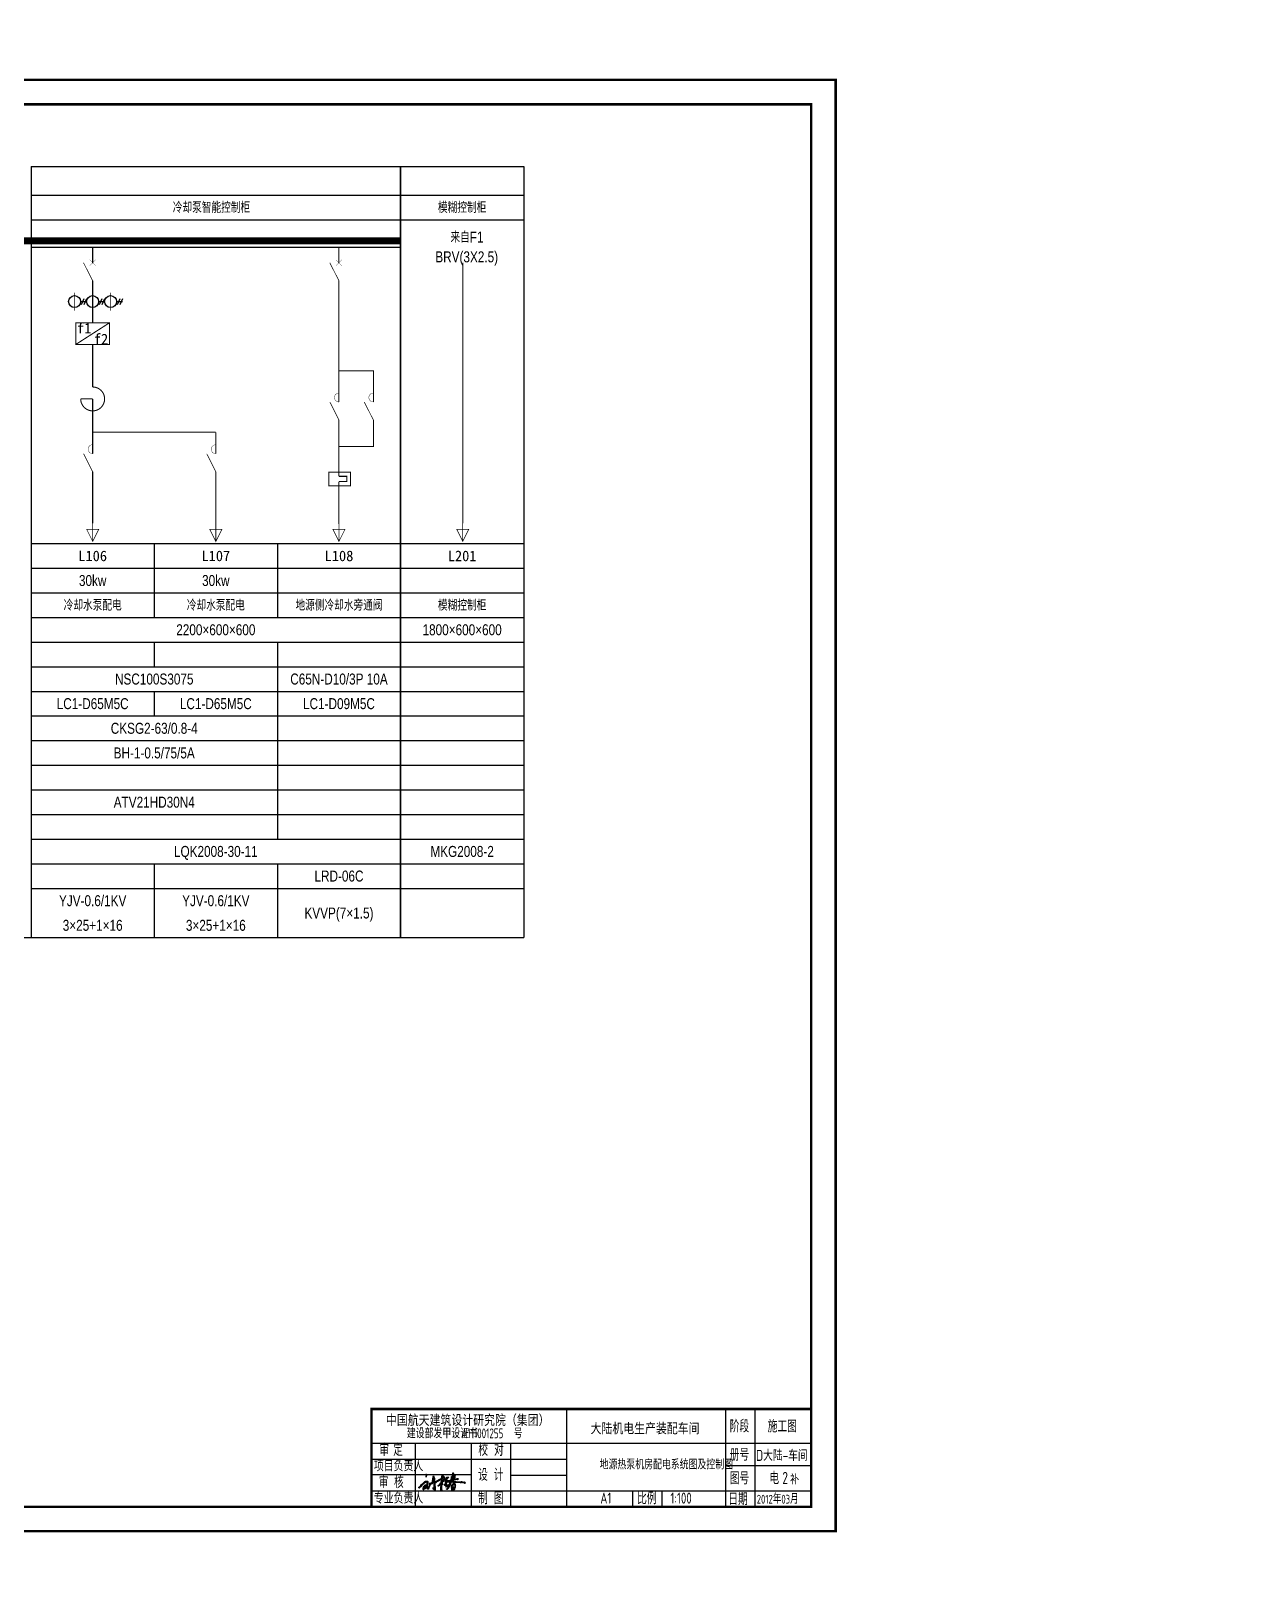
# Model space of a CAD drawing. Extents: x 2166032 to 5302137, y 581493 to 2416206.
# Drawn here: x 2365145 to 2415311, y 839673 to 903306 of the extents above; entities that cross this region are included whole.
import ezdxf
from ezdxf.enums import TextEntityAlignment as Align

# ---------------------------------------------------------------- set-up
doc = ezdxf.new("R2010")
doc.units = 0
doc.header["$LTSCALE"] = 1000
doc.header["$MEASUREMENT"] = 0
for name, color, linetype in [('PUB_TEXT', 7, 'Continuous'), ('PUB_TITLE', 137, 'Continuous'), ('空调节能系统', 7, 'Continuous')]:
    doc.layers.add(name, color=color, linetype=linetype)
doc.styles.add('-黑体', font='simhei.ttf', dxfattribs={"width": 0.8})
doc.styles.add('_宋体', font='!tssdeng.shx', dxfattribs={"width": 0.8, "height": 3.5, "bigfont": '!tssdchn.shx'})
doc.styles.add('TSSD_REIN', font='tssdeng.shx', dxfattribs={"width": 0.7, "bigfont": 'tssdchn.shx'})
doc.styles.add('汇通标准', font='', dxfattribs={"height": 300})
doc.styles.add('省院', font='院标(恒信)左.shx', dxfattribs={"width": 0.7, "height": 300, "bigfont": '院标(恒信)右.shx'})
doc.styles.get('汇通标准').set_extended_font_data('FangSong_GB2312')

# ---------------------------------------------------------------- blocks, each defined once
blk = doc.blocks.new('0208D')
at = {"color": 3, "linetype": 'Continuous', "const_width": 0.3}
blk.add_lwpolyline([(0, -7.5), (0, 0)], dxfattribs=at)
blk.add_lwpolyline([(0, -7.5), (2.5, -2.5), (-2.5, -2.5)], close=True, dxfattribs=at)
blk = doc.blocks.new('1104A')
at = {"color": 3, "linetype": 'Continuous', "const_width": 0.3}
blk.add_lwpolyline([(0, -7.5), (-3.79, 0)], dxfattribs=at)
at = {"color": 3, "linetype": 'Continuous', "const_width": 0.15}
blk.add_lwpolyline([(0, 3.75, 1), (0, 0)], format="xyb", dxfattribs=at)
blk = doc.blocks.new('1107AC')
at = {"color": 3, "linetype": 'Continuous'}
for points, const_width in [([(0, 0), (-3.79, -7.5)], 0.3), ([(-1.25, -8.75), (1.25, -6.25)], 0.1), ([(1.25, -8.75), (-1.25, -6.25)], 0.1)]:
    blk.add_lwpolyline(points, dxfattribs=dict(at, const_width=const_width))
blk = doc.blocks.new('0923')
at = {"color": 3, "linetype": 'Continuous'}
for p, q in [((-5, -3.75), (-2.5, -3.75)), ((-4.61, -5), (-3.5, -2.5)), ((-3.56, -5), (-2.45, -2.5)), ((2.5, -3.75), (5, -3.75)), ((2.89, -5), (4, -2.5)), ((3.94, -5), (5.05, -2.5)), ((10, -3.75), (12.5, -3.75)), ((10.39, -5), (11.5, -2.5)), ((11.44, -5), (12.55, -2.5))]:
    blk.add_line(p, q, dxfattribs=at)
at = {"color": 3, "linetype": 'Continuous', "const_width": 0.3}
for points in [[(-7.5, 0), (-7.5, -7.5)], [(0, 0), (0, -7.5)], [(7.5, 0), (7.5, -7.5)]]:
    blk.add_lwpolyline(points, dxfattribs=at)
at = {"color": 3, "linetype": 'Continuous'}
for centre in [(-7.5, -3.75), (0, -3.75), (7.5, -3.75)]:
    blk.add_circle(centre, 2.5, dxfattribs=at)
blk = doc.blocks.new('刘桂春')
h = blk.add_hatch()
h.set_pattern_fill('ANSI37', color=256, scale=3, style=0)
h.set_pattern_definition([(45, (0, 0), (-3.367596045, 3.367596045), []), (135, (0, 0), (-3.367596045, -3.367596045), [])])
h.paths.add_polyline_path([(1369061, -138528), (1369058, -138536), (1369053, -138542), (1369048, -138553), (1369045, -138561), (1369048, -138565), (1369054, -138563), (1369059, -138554), (1369065, -138546), (1369071, -138534), (1369075, -138527), (1369075, -138516), (1369071, -138512), (1369066, -138506), (1369055, -138505), (1369049, -138506), (1369045, -138508), (1369045, -138512), (1369053, -138518), (1369057, -138521)], flags=17)
h.paths.add_polyline_path([(1369095, -138688), (1369086, -138679), (1369080, -138673), (1369068, -138673), (1369054, -138673), (1369048, -138679), (1369038, -138679), (1369028, -138684), (1369017, -138689), (1369002, -138702), (1368988, -138716), (1368971, -138734), (1368939, -138765), (1368920, -138785), (1368902, -138805), (1368895, -138812), (1368891, -138814), (1368881, -138820), (1368872, -138828), (1368862, -138837), (1368857, -138842), (1368869, -138850), (1368883, -138847), (1368893, -138838), (1368913, -138820), (1368946, -138779), (1368990, -138736), (1369038, -138702), (1369056, -138694), (1369064, -138694), (1369081, -138694), (1369081, -138726), (1369077, -138747), (1369068, -138758), (1369068, -138769), (1369056, -138769), (1369038, -138774), (1369015, -138793), (1369000, -138806), (1368989, -138828), (1368980, -138843), (1368986, -138843), (1368993, -138832), (1369010, -138814), (1369032, -138792), (1369049, -138793), (1369056, -138798), (1369045, -138813), (1369017, -138851), (1369009, -138860), (1368994, -138879), (1368985, -138885), (1368983, -138880), (1368983, -138863), (1368980, -138854), (1368975, -138861), (1368975, -138890), (1368986, -138898), (1368996, -138892), (1369017, -138869), (1369050, -138828), (1369068, -138813), (1369070, -138820), (1369080, -138855), (1369090, -138878), (1369111, -138878), (1369124, -138848), (1369145, -138795), (1369154, -138751), (1369164, -138750), (1369178, -138757), (1369205, -138742), (1369221, -138705), (1369235, -138629), (1369236, -138598), (1369244, -138587), (1369246, -138614), (1369253, -138629), (1369252, -138720), (1369250, -138729), (1369259, -138729), (1369258, -138853), (1369267, -138854), (1369268, -138885), (1369264, -138885), (1369251, -138875), (1369237, -138851), (1369237, -138834), (1369233, -138834), (1369229, -138851), (1369236, -138867), (1369244, -138887), (1369252, -138891), (1369260, -138895), (1369270, -138904), (1369281, -138904), (1369288, -138895), (1369288, -138886), (1369281, -138880), (1369281, -138816), (1369275, -138806), (1369275, -138743), (1369279, -138734), (1369314, -138705), (1369346, -138682), (1369431, -138637), (1369444, -138629), (1369444, -138683), (1369439, -138688), (1369438, -138711), (1369416, -138730), (1369416, -138740), (1369406, -138749), (1369365, -138790), (1369358, -138800), (1369370, -138800), (1369395, -138786), (1369416, -138772), (1369427, -138764), (1369438, -138765), (1369438, -138803), (1369431, -138810), (1369432, -138919), (1369442, -138925), (1369449, -138921), (1369452, -138894), (1369445, -138883), (1369446, -138853), (1369450, -138849), (1369450, -138772), (1369474, -138767), (1369474, -138743), (1369466, -138730), (1369466, -138702), (1369472, -138692), (1369486, -138692), (1369486, -138680), (1369480, -138677), (1369484, -138671), (1369542, -138634), (1369551, -138636), (1369548, -138649), (1369543, -138681), (1369539, -138696), (1369550, -138703), (1369560, -138700), (1369577, -138685), (1369581, -138679), (1369587, -138679), (1369587, -138684), (1369583, -138687), (1369562, -138705), (1369550, -138725), (1369539, -138743), (1369525, -138765), (1369525, -138778), (1369536, -138787), (1369568, -138773), (1369574, -138783), (1369564, -138800), (1369558, -138819), (1369570, -138826), (1369583, -138818), (1369600, -138802), (1369615, -138796), (1369631, -138780), (1369638, -138776), (1369642, -138780), (1369636, -138792), (1369615, -138826), (1369605, -138851), (1369584, -138869), (1369573, -138872), (1369573, -138884), (1369591, -138884), (1369610, -138869), (1369638, -138825), (1369666, -138773), (1369693, -138704), (1369693, -138680), (1369705, -138669), (1369767, -138649), (1369821, -138632), (1369854, -138632), (1369870, -138626), (1369870, -138614), (1369864, -138606), (1369850, -138609), (1369831, -138614), (1369799, -138621), (1369732, -138645), (1369709, -138652), (1369710, -138643), (1369723, -138635), (1369742, -138625), (1369765, -138604), (1369776, -138592), (1369785, -138591), (1369784, -138573), (1369775, -138574), (1369770, -138568), (1369776, -138563), (1369792, -138550), (1369792, -138539), (1369785, -138527), (1369765, -138526), (1369765, -138535), (1369744, -138544), (1369744, -138518), (1369756, -138507), (1369751, -138500), (1369751, -138491), (1369757, -138479), (1369749, -138467), (1369737, -138467), (1369738, -138486), (1369734, -138500), (1369729, -138511), (1369729, -138533), (1369724, -138544), (1369712, -138556), (1369706, -138565), (1369698, -138564), (1369690, -138568), (1369690, -138576), (1369698, -138584), (1369709, -138587), (1369704, -138602), (1369693, -138613), (1369700, -138614), (1369699, -138621), (1369694, -138630), (1369683, -138645), (1369667, -138653), (1369637, -138668), (1369614, -138680), (1369602, -138686), (1369602, -138699), (1369607, -138699), (1369632, -138699), (1369654, -138689), (1369676, -138683), (1369672, -138696), (1369663, -138724), (1369645, -138759), (1369630, -138765), (1369613, -138782), (1369591, -138794), (1369584, -138797), (1369580, -138795), (1369584, -138789), (1369586, -138780), (1369584, -138764), (1369576, -138757), (1369567, -138759), (1369556, -138763), (1369547, -138764), (1369544, -138758), (1369553, -138743), (1369570, -138726), (1369588, -138697), (1369608, -138666), (1369608, -138651), (1369598, -138651), (1369577, -138664), (1369560, -138678), (1369562, -138668), (1369566, -138646), (1369572, -138642), (1369577, -138620), (1369596, -138607), (1369630, -138572), (1369579, -138572), (1369563, -138606), (1369555, -138611), (1369528, -138624), (1369505, -138636), (1369481, -138653), (1369459, -138663), (1369457, -138624), (1369463, -138621), (1369498, -138599), (1369522, -138591), (1369523, -138574), (1369496, -138552), (1369492, -138536), (1369470, -138524), (1369465, -138533), (1369454, -138552), (1369454, -138570), (1369446, -138590), (1369438, -138611), (1369420, -138620), (1369379, -138640), (1369340, -138660), (1369307, -138683), (1369276, -138713), (1369268, -138632), (1369268, -138605), (1369260, -138580), (1369252, -138566), (1369252, -138554), (1369240, -138542), (1369233, -138562), (1369231, -138580), (1369227, -138611), (1369222, -138638), (1369218, -138663), (1369213, -138688), (1369204, -138711), (1369189, -138734), (1369180, -138734), (1369168, -138723), (1369157, -138720), (1369152, -138730), (1369143, -138746), (1369137, -138770), (1369128, -138808), (1369123, -138820), (1369118, -138838), (1369112, -138843), (1369112, -138851), (1369107, -138856), (1369101, -138856), (1369095, -138856), (1369095, -138836), (1369089, -138832), (1369089, -138814), (1369084, -138803), (1369084, -138775), (1369090, -138762), (1369090, -138745), (1369095, -138739), (1369095, -138717)])
h.paths.add_polyline_path([(1369424, -138744), (1369427, -138740), (1369432, -138735), (1369438, -138735), (1369438, -138744), (1369433, -138748), (1369426, -138748)], flags=16)
h.paths.add_polyline_path([(1369452, -138737), (1369455, -138735), (1369459, -138735), (1369461, -138737), (1369458, -138743), (1369454, -138742), (1369452, -138743)], flags=16)
h.paths.add_polyline_path([(1369729, -138574), (1369734, -138568), (1369735, -138561), (1369744, -138561), (1369751, -138560), (1369752, -138557), (1369755, -138557), (1369759, -138552), (1369762, -138552), (1369764, -138556), (1369760, -138560), (1369756, -138563), (1369752, -138565), (1369751, -138573), (1369744, -138573), (1369741, -138578), (1369736, -138580), (1369732, -138579)], flags=16)
h.paths.add_polyline_path([(1369775, -138702), (1369781, -138708), (1369887, -138708), (1369893, -138708), (1369903, -138706), (1369914, -138710), (1369928, -138711), (1369933, -138706), (1369939, -138712), (1370025, -138714), (1370031, -138729), (1370048, -138731), (1370050, -138716), (1370045, -138706), (1370034, -138699), (1370010, -138699), (1369982, -138697), (1369975, -138691), (1369821, -138691), (1369815, -138685), (1369775, -138685), (1369751, -138685), (1369732, -138686), (1369727, -138692), (1369717, -138694), (1369709, -138694), (1369702, -138699), (1369721, -138705), (1369729, -138703), (1369741, -138699), (1369751, -138701), (1369756, -138706), (1369771, -138706)])
h.paths.add_polyline_path([(1369700, -138854), (1369699, -138915), (1369708, -138922), (1369714, -138915), (1369722, -138910), (1369718, -138905), (1369714, -138905), (1369715, -138896), (1369719, -138896), (1369727, -138890), (1369729, -138894), (1369728, -138912), (1369731, -138922), (1369738, -138926), (1369758, -138925), (1369764, -138915), (1369771, -138903), (1369780, -138889), (1369784, -138877), (1369795, -138838), (1369803, -138818), (1369808, -138786), (1369802, -138778), (1369802, -138757), (1369784, -138746), (1369748, -138746), (1369732, -138761), (1369714, -138773), (1369708, -138777), (1369708, -138794), (1369708, -138804), (1369697, -138809)])
h.paths.add_polyline_path([(1369721, -138813), (1369721, -138793), (1369722, -138787), (1369729, -138779), (1369731, -138776), (1369740, -138777), (1369743, -138770), (1369762, -138771), (1369764, -138760), (1369786, -138761), (1369787, -138831), (1369781, -138835), (1369780, -138851), (1369780, -138857), (1369772, -138858), (1369768, -138845), (1369764, -138838), (1369760, -138835), (1369759, -138827), (1369747, -138825), (1369733, -138826), (1369726, -138829), (1369727, -138844), (1369722, -138842), (1369721, -138839)], flags=16)
h.paths.add_polyline_path([(1369733, -138845), (1369737, -138841), (1369747, -138844), (1369751, -138849), (1369751, -138857), (1369753, -138862), (1369757, -138864), (1369759, -138878), (1369759, -138893), (1369755, -138898), (1369751, -138900), (1369751, -138908), (1369747, -138914), (1369742, -138910), (1369736, -138905), (1369733, -138898), (1369735, -138888), (1369730, -138883), (1369728, -138877), (1369733, -138875), (1369734, -138859)], flags=16)
for p, q in [((1368902, -138805), (1368920, -138785)), ((1368946, -138779), (1368913, -138820)), ((1368920, -138785), (1368939, -138765)), ((1368939, -138765), (1368971, -138734)), ((1368990, -138736), (1368946, -138779)), ((1368971, -138734), (1368988, -138716)), ((1368988, -138716), (1369002, -138702)), ((1369038, -138702), (1368990, -138736)), ((1369000, -138806), (1369015, -138793)), ((1369002, -138702), (1369017, -138689)), ((1369032, -138792), (1369010, -138814)), ((1369015, -138793), (1369038, -138774)), ((1369017, -138689), (1369028, -138684)), ((1369028, -138684), (1369038, -138679)), ((1369049, -138793), (1369032, -138792)), ((1369038, -138679), (1369048, -138679)), ((1369056, -138694), (1369038, -138702)), ((1369038, -138774), (1369056, -138769)), ((1369049, -138506), (1369045, -138508)), ((1369045, -138508), (1369045, -138512)), ((1369045, -138512), (1369053, -138518)), ((1369048, -138553), (1369045, -138561)), ((1369045, -138561), (1369048, -138565)), ((1369045, -138813), (1369056, -138798)), ((1369053, -138542), (1369048, -138553)), ((1369048, -138565), (1369054, -138563)), ((1369048, -138679), (1369054, -138673)), ((1369055, -138505), (1369049, -138506)), ((1369056, -138798), (1369049, -138793)), ((1369053, -138518), (1369057, -138521)), ((1369058, -138536), (1369053, -138542)), ((1369054, -138563), (1369059, -138554)), ((1369054, -138673), (1369068, -138673)), ((1369066, -138506), (1369055, -138505)), ((1369064, -138694), (1369056, -138694)), ((1369056, -138769), (1369068, -138769)), ((1369057, -138521), (1369061, -138528)), ((1369061, -138528), (1369058, -138536)), ((1369059, -138554), (1369065, -138546)), ((1369081, -138694), (1369064, -138694)), ((1369065, -138546), (1369071, -138534)), ((1369071, -138512), (1369066, -138506)), ((1369068, -138673), (1369080, -138673)), ((1369068, -138758), (1369077, -138747)), ((1369068, -138769), (1369068, -138758)), ((1369075, -138516), (1369071, -138512)), ((1369071, -138534), (1369075, -138527)), ((1369075, -138527), (1369075, -138516)), ((1369077, -138747), (1369081, -138726)), ((1369080, -138673), (1369086, -138679)), ((1369081, -138726), (1369081, -138694)), ((1369090, -138762), (1369084, -138775)), ((1369084, -138775), (1369084, -138803)), ((1369086, -138679), (1369095, -138688)), ((1369095, -138739), (1369090, -138745)), ((1369090, -138745), (1369090, -138762)), ((1369095, -138688), (1369095, -138717)), ((1369095, -138717), (1369095, -138739)), ((1369145, -138795), (1369124, -138848)), ((1369128, -138808), (1369137, -138770)), ((1369137, -138770), (1369143, -138746)), ((1369143, -138746), (1369152, -138730)), ((1369154, -138751), (1369145, -138795)), ((1369152, -138730), (1369157, -138720)), ((1369164, -138750), (1369154, -138751)), ((1369157, -138720), (1369168, -138723)), ((1369178, -138757), (1369164, -138750)), ((1369168, -138723), (1369180, -138734)), ((1369205, -138742), (1369178, -138757)), ((1369180, -138734), (1369189, -138734)), ((1369189, -138734), (1369204, -138711)), ((1369204, -138711), (1369213, -138688)), ((1369221, -138705), (1369205, -138742)), ((1369213, -138688), (1369218, -138663)), ((1369218, -138663), (1369222, -138638)), ((1369235, -138629), (1369221, -138705)), ((1369222, -138638), (1369227, -138611)), ((1369227, -138611), (1369231, -138580)), ((1369231, -138580), (1369233, -138562)), ((1369233, -138562), (1369240, -138542)), ((1369236, -138598), (1369235, -138629)), ((1369244, -138587), (1369236, -138598)), ((1369240, -138542), (1369252, -138554)), ((1369246, -138614), (1369244, -138587)), ((1369253, -138629), (1369246, -138614)), ((1369250, -138729), (1369252, -138720)), ((1369259, -138729), (1369250, -138729)), ((1369252, -138554), (1369252, -138566)), ((1369252, -138566), (1369260, -138580)), ((1369252, -138720), (1369253, -138629)), ((1369258, -138853), (1369259, -138729)), ((1369260, -138580), (1369268, -138605)), ((1369268, -138605), (1369268, -138632)), ((1369268, -138632), (1369276, -138713)), ((1369279, -138734), (1369275, -138743)), ((1369275, -138743), (1369275, -138806)), ((1369276, -138713), (1369307, -138683)), ((1369314, -138705), (1369279, -138734)), ((1369307, -138683), (1369340, -138660)), ((1369346, -138682), (1369314, -138705)), ((1369340, -138660), (1369379, -138640)), ((1369431, -138637), (1369346, -138682)), ((1369358, -138800), (1369365, -138790)), ((1369370, -138800), (1369358, -138800)), ((1369365, -138790), (1369406, -138749)), ((1369395, -138786), (1369370, -138800)), ((1369379, -138640), (1369420, -138620)), ((1369416, -138772), (1369395, -138786)), ((1369406, -138749), (1369416, -138740)), ((1369416, -138730), (1369438, -138711)), ((1369416, -138740), (1369416, -138730)), ((1369427, -138764), (1369416, -138772)), ((1369420, -138620), (1369438, -138611)), ((1369427, -138740), (1369424, -138744)), ((1369424, -138744), (1369426, -138748)), ((1369426, -138748), (1369433, -138748)), ((1369432, -138735), (1369427, -138740)), ((1369438, -138765), (1369427, -138764)), ((1369444, -138629), (1369431, -138637)), ((1369438, -138735), (1369432, -138735)), ((1369433, -138748), (1369438, -138744)), ((1369438, -138611), (1369446, -138590)), ((1369438, -138711), (1369439, -138688)), ((1369438, -138744), (1369438, -138735)), ((1369438, -138803), (1369438, -138765)), ((1369439, -138688), (1369444, -138683)), ((1369444, -138683), (1369444, -138629)), ((1369446, -138590), (1369454, -138570)), ((1369474, -138767), (1369450, -138772)), ((1369450, -138772), (1369450, -138849)), ((1369455, -138735), (1369452, -138737)), ((1369452, -138737), (1369452, -138743)), ((1369452, -138743), (1369454, -138742)), ((1369454, -138552), (1369465, -138533)), ((1369454, -138570), (1369454, -138552)), ((1369454, -138742), (1369458, -138743)), ((1369459, -138735), (1369455, -138735)), ((1369463, -138621), (1369457, -138624)), ((1369457, -138624), (1369459, -138663)), ((1369458, -138743), (1369461, -138737)), ((1369459, -138663), (1369481, -138653)), ((1369461, -138737), (1369459, -138735)), ((1369498, -138599), (1369463, -138621)), ((1369465, -138533), (1369470, -138524)), ((1369472, -138692), (1369466, -138702)), ((1369466, -138702), (1369466, -138730)), ((1369466, -138730), (1369474, -138743)), ((1369470, -138524), (1369492, -138536)), ((1369486, -138692), (1369472, -138692)), ((1369474, -138743), (1369474, -138767)), ((1369484, -138671), (1369480, -138677)), ((1369480, -138677), (1369486, -138680)), ((1369481, -138653), (1369505, -138636)), ((1369542, -138634), (1369484, -138671)), ((1369486, -138680), (1369486, -138692)), ((1369492, -138536), (1369496, -138552)), ((1369496, -138552), (1369523, -138574)), ((1369522, -138591), (1369498, -138599)), ((1369505, -138636), (1369528, -138624)), ((1369523, -138574), (1369522, -138591)), ((1369525, -138765), (1369539, -138743)), ((1369525, -138778), (1369525, -138765)), ((1369536, -138787), (1369525, -138778)), ((1369528, -138624), (1369555, -138611)), ((1369568, -138773), (1369536, -138787)), ((1369539, -138696), (1369543, -138681)), ((1369550, -138703), (1369539, -138696)), ((1369539, -138743), (1369550, -138725)), ((1369551, -138636), (1369542, -138634)), ((1369543, -138681), (1369548, -138649)), ((1369553, -138743), (1369544, -138758)), ((1369544, -138758), (1369547, -138764)), ((1369547, -138764), (1369556, -138763)), ((1369548, -138649), (1369551, -138636)), ((1369560, -138700), (1369550, -138703)), ((1369550, -138725), (1369562, -138705)), ((1369570, -138726), (1369553, -138743)), ((1369555, -138611), (1369563, -138606)), ((1369556, -138763), (1369567, -138759)), ((1369558, -138819), (1369564, -138800)), ((1369560, -138678), (1369577, -138664)), ((1369562, -138668), (1369560, -138678)), ((1369577, -138685), (1369560, -138700)), ((1369566, -138646), (1369562, -138668)), ((1369562, -138705), (1369583, -138687)), ((1369563, -138606), (1369579, -138572)), ((1369564, -138800), (1369574, -138783)), ((1369572, -138642), (1369566, -138646)), ((1369567, -138759), (1369576, -138757)), ((1369574, -138783), (1369568, -138773)), ((1369588, -138697), (1369570, -138726)), ((1369577, -138620), (1369572, -138642)), ((1369576, -138757), (1369584, -138764)), ((1369596, -138607), (1369577, -138620)), ((1369577, -138664), (1369598, -138651)), ((1369581, -138679), (1369577, -138685)), ((1369579, -138572), (1369630, -138572)), ((1369584, -138789), (1369580, -138795)), ((1369580, -138795), (1369584, -138797)), ((1369587, -138679), (1369581, -138679)), ((1369583, -138687), (1369587, -138684)), ((1369584, -138764), (1369586, -138780)), ((1369586, -138780), (1369584, -138789)), ((1369584, -138797), (1369591, -138794)), ((1369587, -138684), (1369587, -138679)), ((1369608, -138666), (1369588, -138697)), ((1369591, -138794), (1369613, -138782)), ((1369630, -138572), (1369596, -138607)), ((1369598, -138651), (1369608, -138651)), ((1369615, -138796), (1369600, -138802)), ((1369602, -138686), (1369614, -138680)), ((1369602, -138699), (1369602, -138686)), ((1369607, -138699), (1369602, -138699)), ((1369632, -138699), (1369607, -138699)), ((1369608, -138651), (1369608, -138666)), ((1369613, -138782), (1369630, -138765)), ((1369614, -138680), (1369637, -138668)), ((1369631, -138780), (1369615, -138796)), ((1369615, -138826), (1369636, -138792)), ((1369630, -138765), (1369645, -138759)), ((1369638, -138776), (1369631, -138780)), ((1369654, -138689), (1369632, -138699)), ((1369636, -138792), (1369642, -138780)), ((1369637, -138668), (1369667, -138653)), ((1369666, -138773), (1369638, -138825)), ((1369642, -138780), (1369638, -138776)), ((1369645, -138759), (1369663, -138724)), ((1369676, -138683), (1369654, -138689)), ((1369663, -138724), (1369672, -138696)), ((1369693, -138704), (1369666, -138773)), ((1369667, -138653), (1369683, -138645)), ((1369672, -138696), (1369676, -138683)), ((1369683, -138645), (1369694, -138630)), ((1369690, -138568), (1369698, -138564)), ((1369690, -138576), (1369690, -138568)), ((1369698, -138584), (1369690, -138576)), ((1369693, -138613), (1369704, -138602)), ((1369700, -138614), (1369693, -138613)), ((1369705, -138669), (1369693, -138680)), ((1369693, -138680), (1369693, -138704)), ((1369694, -138630), (1369699, -138621)), ((1369698, -138564), (1369706, -138565)), ((1369709, -138587), (1369698, -138584)), ((1369699, -138621), (1369700, -138614)), ((1369702, -138699), (1369709, -138694)), ((1369721, -138705), (1369702, -138699)), ((1369704, -138602), (1369709, -138587)), ((1369767, -138649), (1369705, -138669)), ((1369706, -138565), (1369712, -138556)), ((1369714, -138773), (1369708, -138777)), ((1369708, -138777), (1369708, -138794)), ((1369708, -138794), (1369708, -138804)), ((1369710, -138643), (1369709, -138652)), ((1369709, -138652), (1369732, -138645)), ((1369709, -138694), (1369717, -138694)), ((1369723, -138635), (1369710, -138643)), ((1369712, -138556), (1369724, -138544)), ((1369719, -138610), (1369714, -138615)), ((1369714, -138616), (1369714, -138621)), ((1369714, -138621), (1369719, -138622)), ((1369732, -138761), (1369714, -138773)), ((1369717, -138694), (1369727, -138692)), ((1369724, -138604), (1369719, -138610)), ((1369719, -138622), (1369728, -138620)), ((1369729, -138703), (1369721, -138705)), ((1369721, -138793), (1369722, -138787)), ((1369721, -138813), (1369721, -138793)), ((1369722, -138787), (1369729, -138779)), ((1369742, -138625), (1369723, -138635)), ((1369724, -138544), (1369729, -138533)), ((1369734, -138604), (1369724, -138604)), ((1369727, -138692), (1369732, -138686)), ((1369728, -138620), (1369733, -138616)), ((1369729, -138511), (1369734, -138500)), ((1369729, -138533), (1369729, -138511)), ((1369734, -138568), (1369729, -138574)), ((1369729, -138574), (1369732, -138579)), ((1369741, -138699), (1369729, -138703)), ((1369729, -138779), (1369731, -138776)), ((1369731, -138776), (1369740, -138777)), ((1369732, -138579), (1369736, -138580)), ((1369732, -138645), (1369799, -138621)), ((1369732, -138686), (1369751, -138685)), ((1369748, -138746), (1369732, -138761)), ((1369733, -138616), (1369740, -138611)), ((1369734, -138500), (1369738, -138486)), ((1369735, -138561), (1369734, -138568)), ((1369737, -138600), (1369734, -138604)), ((1369734, -138604), (1369734, -138604)), ((1369744, -138561), (1369735, -138561)), ((1369736, -138580), (1369741, -138578)), ((1369738, -138486), (1369737, -138467)), ((1369737, -138467), (1369749, -138467)), ((1369741, -138600), (1369737, -138600)), ((1369740, -138611), (1369746, -138603)), ((1369740, -138777), (1369743, -138770)), ((1369741, -138578), (1369744, -138573)), ((1369746, -138603), (1369741, -138600)), ((1369751, -138701), (1369741, -138699)), ((1369765, -138604), (1369742, -138625)), ((1369743, -138770), (1369762, -138771)), ((1369756, -138507), (1369744, -138518)), ((1369744, -138518), (1369744, -138544)), ((1369744, -138544), (1369765, -138535)), ((1369751, -138560), (1369744, -138561)), ((1369744, -138573), (1369751, -138573)), ((1369784, -138746), (1369748, -138746)), ((1369749, -138467), (1369757, -138479)), ((1369757, -138479), (1369751, -138491)), ((1369751, -138491), (1369751, -138500)), ((1369751, -138500), (1369756, -138507)), ((1369752, -138557), (1369751, -138560)), ((1369751, -138573), (1369752, -138565)), ((1369751, -138685), (1369775, -138685)), ((1369756, -138706), (1369751, -138701)), ((1369755, -138557), (1369752, -138557)), ((1369752, -138565), (1369756, -138563)), ((1369759, -138552), (1369755, -138557)), ((1369756, -138563), (1369760, -138560)), ((1369771, -138706), (1369756, -138706)), ((1369762, -138552), (1369759, -138552)), ((1369760, -138560), (1369764, -138556)), ((1369764, -138556), (1369762, -138552)), ((1369762, -138771), (1369764, -138760)), ((1369764, -138760), (1369786, -138761)), ((1369765, -138535), (1369765, -138526)), ((1369765, -138526), (1369785, -138527)), ((1369776, -138592), (1369765, -138604)), ((1369821, -138632), (1369767, -138649)), ((1369776, -138563), (1369770, -138568)), ((1369770, -138568), (1369775, -138574)), ((1369775, -138702), (1369771, -138706)), ((1369775, -138574), (1369784, -138573)), ((1369775, -138685), (1369815, -138685)), ((1369781, -138708), (1369775, -138702)), ((1369792, -138550), (1369776, -138563)), ((1369785, -138591), (1369776, -138592)), ((1369887, -138708), (1369781, -138708)), ((1369784, -138573), (1369785, -138591)), ((1369802, -138757), (1369784, -138746)), ((1369785, -138527), (1369792, -138539)), ((1369786, -138761), (1369787, -138831)), ((1369792, -138539), (1369792, -138550)), ((1369799, -138621), (1369831, -138614)), ((1369802, -138778), (1369802, -138757)), ((1369808, -138786), (1369802, -138778)), ((1369803, -138818), (1369808, -138786)), ((1369815, -138685), (1369821, -138691)), ((1369854, -138632), (1369821, -138632)), ((1369821, -138691), (1369975, -138691)), ((1369831, -138614), (1369850, -138609)), ((1369850, -138609), (1369864, -138606)), ((1369870, -138626), (1369854, -138632)), ((1369864, -138606), (1369870, -138614)), ((1369870, -138614), (1369870, -138626)), ((1369893, -138708), (1369887, -138708)), ((1369903, -138706), (1369893, -138708)), ((1369914, -138710), (1369903, -138706)), ((1369928, -138711), (1369914, -138710)), ((1369933, -138706), (1369928, -138711)), ((1369939, -138712), (1369933, -138706)), ((1370025, -138714), (1369939, -138712)), ((1369975, -138691), (1369982, -138697)), ((1369982, -138697), (1370010, -138699)), ((1370010, -138699), (1370034, -138699)), ((1370031, -138729), (1370025, -138714)), ((1370048, -138731), (1370031, -138729)), ((1370034, -138699), (1370045, -138706)), ((1370045, -138706), (1370050, -138716)), ((1370050, -138716), (1370048, -138731)), ((1368857, -138842), (1368862, -138837)), ((1368869, -138850), (1368857, -138842)), ((1368862, -138837), (1368872, -138828)), ((1368883, -138847), (1368869, -138850)), ((1368872, -138828), (1368881, -138820)), ((1368881, -138820), (1368891, -138814)), ((1368893, -138838), (1368883, -138847)), ((1368891, -138814), (1368895, -138812)), ((1368913, -138820), (1368893, -138838)), ((1368895, -138812), (1368902, -138805)), ((1368975, -138861), (1368980, -138854)), ((1368975, -138890), (1368975, -138861)), ((1368986, -138898), (1368975, -138890)), ((1368980, -138843), (1368989, -138828)), ((1368986, -138843), (1368980, -138843)), ((1368980, -138854), (1368983, -138863)), ((1368983, -138863), (1368983, -138880)), ((1368983, -138880), (1368985, -138885)), ((1368985, -138885), (1368994, -138879)), ((1368993, -138832), (1368986, -138843)), ((1368996, -138892), (1368986, -138898)), ((1368989, -138828), (1369000, -138806)), ((1369010, -138814), (1368993, -138832)), ((1368994, -138879), (1369009, -138860)), ((1369017, -138869), (1368996, -138892)), ((1369009, -138860), (1369017, -138851)), ((1369017, -138851), (1369045, -138813)), ((1369050, -138828), (1369017, -138869)), ((1369068, -138813), (1369050, -138828)), ((1369070, -138820), (1369068, -138813)), ((1369080, -138855), (1369070, -138820)), ((1369090, -138878), (1369080, -138855)), ((1369084, -138803), (1369089, -138814)), ((1369089, -138814), (1369089, -138832)), ((1369089, -138832), (1369095, -138836)), ((1369111, -138878), (1369090, -138878)), ((1369095, -138836), (1369095, -138856)), ((1369095, -138856), (1369101, -138856)), ((1369101, -138856), (1369107, -138856)), ((1369107, -138856), (1369112, -138851)), ((1369124, -138848), (1369111, -138878)), ((1369112, -138843), (1369118, -138838)), ((1369112, -138851), (1369112, -138843)), ((1369118, -138838), (1369123, -138820)), ((1369123, -138820), (1369128, -138808)), ((1369229, -138851), (1369233, -138834)), ((1369236, -138867), (1369229, -138851)), ((1369233, -138834), (1369233, -138834)), ((1369233, -138834), (1369237, -138834)), ((1369244, -138887), (1369236, -138867)), ((1369237, -138834), (1369237, -138851)), ((1369237, -138851), (1369251, -138875)), ((1369252, -138891), (1369244, -138887)), ((1369251, -138875), (1369264, -138885)), ((1369260, -138895), (1369252, -138891)), ((1369267, -138854), (1369258, -138853)), ((1369270, -138904), (1369260, -138895)), ((1369264, -138885), (1369268, -138885)), ((1369268, -138885), (1369267, -138854)), ((1369281, -138904), (1369270, -138904)), ((1369275, -138806), (1369281, -138816)), ((1369281, -138816), (1369281, -138880)), ((1369281, -138880), (1369288, -138886)), ((1369288, -138895), (1369281, -138904)), ((1369288, -138886), (1369288, -138895)), ((1369431, -138810), (1369438, -138803)), ((1369432, -138919), (1369431, -138810)), ((1369442, -138925), (1369432, -138919)), ((1369449, -138921), (1369442, -138925)), ((1369446, -138853), (1369445, -138883)), ((1369445, -138883), (1369452, -138894)), ((1369450, -138849), (1369446, -138853)), ((1369452, -138894), (1369449, -138921)), ((1369570, -138826), (1369558, -138819)), ((1369583, -138818), (1369570, -138826)), ((1369573, -138872), (1369584, -138869)), ((1369573, -138884), (1369573, -138872)), ((1369591, -138884), (1369573, -138884)), ((1369600, -138802), (1369583, -138818)), ((1369584, -138869), (1369605, -138851)), ((1369610, -138869), (1369591, -138884)), ((1369605, -138851), (1369615, -138826)), ((1369638, -138825), (1369610, -138869)), ((1369708, -138804), (1369697, -138809)), ((1369697, -138809), (1369700, -138854)), ((1369700, -138854), (1369699, -138915)), ((1369699, -138915), (1369708, -138922)), ((1369708, -138922), (1369714, -138915)), ((1369714, -138905), (1369715, -138896)), ((1369718, -138905), (1369714, -138905)), ((1369714, -138915), (1369722, -138910)), ((1369715, -138896), (1369719, -138896)), ((1369722, -138910), (1369718, -138905)), ((1369719, -138896), (1369727, -138890)), ((1369721, -138839), (1369721, -138813)), ((1369722, -138842), (1369721, -138839)), ((1369727, -138844), (1369722, -138842)), ((1369733, -138826), (1369726, -138829)), ((1369726, -138829), (1369727, -138844)), ((1369727, -138890), (1369729, -138894)), ((1369728, -138877), (1369733, -138875)), ((1369730, -138883), (1369728, -138877)), ((1369729, -138894), (1369728, -138912)), ((1369728, -138912), (1369731, -138922)), ((1369735, -138888), (1369730, -138883)), ((1369731, -138922), (1369738, -138926)), ((1369747, -138825), (1369733, -138826)), ((1369733, -138845), (1369737, -138841)), ((1369734, -138859), (1369733, -138845)), ((1369733, -138875), (1369734, -138859)), ((1369733, -138898), (1369735, -138888)), ((1369736, -138905), (1369733, -138898)), ((1369742, -138910), (1369736, -138905)), ((1369737, -138841), (1369747, -138844)), ((1369738, -138926), (1369758, -138925)), ((1369747, -138914), (1369742, -138910)), ((1369759, -138827), (1369747, -138825)), ((1369747, -138844), (1369751, -138849)), ((1369751, -138908), (1369747, -138914)), ((1369751, -138849), (1369751, -138857)), ((1369751, -138857), (1369753, -138862)), ((1369755, -138898), (1369751, -138900)), ((1369751, -138900), (1369751, -138908)), ((1369753, -138862), (1369757, -138864)), ((1369759, -138893), (1369755, -138898)), ((1369757, -138864), (1369759, -138878)), ((1369758, -138925), (1369764, -138915)), ((1369760, -138835), (1369759, -138827)), ((1369759, -138878), (1369759, -138893)), ((1369764, -138838), (1369760, -138835)), ((1369768, -138845), (1369764, -138838)), ((1369764, -138915), (1369771, -138903)), ((1369772, -138858), (1369768, -138845)), ((1369771, -138903), (1369780, -138889)), ((1369780, -138857), (1369772, -138858)), ((1369781, -138835), (1369780, -138851)), ((1369780, -138851), (1369780, -138857)), ((1369780, -138889), (1369784, -138877)), ((1369787, -138831), (1369781, -138835)), ((1369784, -138877), (1369795, -138838)), ((1369795, -138838), (1369803, -138818))]:
    blk.add_line(p, q)

msp = doc.modelspace()

# ---------------------------------------------------------------- linework, layer by layer
msp.add_circle((2604640.5, 1020101.3), 438608.5)
at = {"layer": 'PUB_TITLE'}
for p, q in [((2387073.2, 842911), (2387073.2, 846911)), ((2393573.2, 842911), (2393573.2, 846911)), ((2394773.2, 842911), (2394773.2, 846911)), ((2379073.2, 845511), (2397073.2, 845511)), ((2380873.2, 842911), (2380873.2, 845511)), ((2383173.2, 842911), (2383173.2, 845511)), ((2384773.2, 842911), (2384773.2, 845511)), ((2379073.2, 844861), (2387073.2, 844861)), ((2393573.2, 844596.9), (2397073.2, 844596.9)), ((2379073.2, 844239.1), (2383173.2, 844239.1)), ((2384773.2, 844211), (2387073.2, 844211)), ((2379073.2, 843561), (2397073.2, 843561)), ((2389773.2, 842911), (2389773.2, 843561)), ((2390973.2, 842911), (2390973.2, 843561))]:
    msp.add_line(p, q, dxfattribs=at)
at = {"layer": 'PUB_TITLE', "const_width": 100}
for points in [[(2313973.2, 841911), (2398073.2, 841911), (2398073.2, 901311), (2313973.2, 901311)], [(2316473.2, 842911), (2397073.2, 842911), (2397073.2, 900311), (2316473.2, 900311)]]:
    msp.add_lwpolyline(points, close=True, dxfattribs=at)
msp.add_lwpolyline([(2379073.2, 842911), (2379073.2, 846911), (2397073.2, 846911)], dxfattribs=at)
at = {"layer": 'PUB_TITLE'}
msp.add_lwpolyline([(2397073.2, 846911), (2379073.2, 846911), (2379073.2, 842911), (2397073.2, 842911)], close=True, dxfattribs=at)
at = {"layer": '空调节能系统', "color": 0, "linetype": 'ByBlock'}
for p, q in [((2365145, 897761.9, 0), (2365145, 866204.5, 0)), ((2365145, 897761.8, 0), (2380265, 897761.9, 0)), ((2365145, 897761.8, 0), (2365145, 866204.5, 0)), ((2380265, 866204.5, 0), (2380265, 897761.9, 0)), ((2380265, 897761.4, 0), (2385305, 897761.4, 0)), ((2380265, 897761.4, 0), (2380265, 866204.5, 0)), ((2385305, 897761.5, 0), (2385304.9, 866204.5, 0)), ((2365145, 896593.9, 0), (2380265, 896594, 0)), ((2380265, 896593.6, 0), (2385304.9, 896593.6, 0)), ((2365145, 882332.5, 0), (2380265, 882332.5, 0)), ((2375225, 882332.5, 0), (2375225, 879308.5, 0)), ((2380265, 882332.2, 0), (2385304.9, 882332.2, 0)), ((2365145, 881324.5, 0), (2380265, 881324.5, 0)), ((2380265, 881324.2, 0), (2385304.9, 881324.2, 0)), ((2365145, 880316.5, 0), (2380265, 880316.5, 0)), ((2380265, 880316.2, 0), (2385304.9, 880316.2, 0)), ((2365145, 879308.5, 0), (2380265, 879308.5, 0)), ((2380265, 879308.2, 0), (2385304.9, 879308.2, 0)), ((2365145, 878300.5, 0), (2380265, 878300.5, 0)), ((2375225, 878300.5, 0), (2375225, 870236.5, 0)), ((2380265, 878300.3, 0), (2385304.9, 878300.3, 0)), ((2365145, 877292.5, 0), (2380265, 877292.5, 0)), ((2380265, 877292.3, 0), (2385304.9, 877292.3, 0)), ((2365145, 876284.5, 0), (2380265, 876284.5, 0)), ((2380265, 876284.3, 0), (2385304.9, 876284.3, 0)), ((2365145, 875276.5, 0), (2380265, 875276.5, 0)), ((2380265, 875276.3, 0), (2385304.9, 875276.3, 0)), ((2365145, 874268.5, 0), (2380265, 874268.5, 0)), ((2380265, 874268.3, 0), (2385304.9, 874268.3, 0)), ((2365145, 873260.5, 0), (2380265, 873260.5, 0)), ((2380265, 873260.4, 0), (2385304.9, 873260.4, 0)), ((2365145, 872252.5, 0), (2380265, 872252.5, 0)), ((2380265, 872252.4, 0), (2385304.9, 872252.4, 0)), ((2365145, 871244.5, 0), (2380265, 871244.5, 0)), ((2380265, 871244.4, 0), (2385304.9, 871244.4, 0)), ((2365145, 870236.5, 0), (2380265, 870236.5, 0)), ((2380265, 870236.4, 0), (2385304.9, 870236.4, 0)), ((2365145, 869228.5, 0), (2380265, 869228.5, 0)), ((2375225, 869228.5, 0), (2375225, 866204.5, 0)), ((2380265, 869228.4, 0), (2385304.9, 869228.4, 0)), ((2365145, 868220.5, 0), (2380265, 868220.5, 0)), ((2380265, 868220.5, 0), (2385304.9, 868220.5, 0)), ((2360105, 866204.5, 0), (2365145, 866204.5, 0)), ((2365145, 866204.5, 0), (2380265, 866204.5, 0)), ((2380265, 866204.5, 0), (2385304.9, 866204.5, 0))]:
    msp.add_line(p, q, dxfattribs=at)
at = {"layer": '空调节能系统', "color": 7, "ltscale": 0.1}
for p, q in [((2365145, 895586.2, 0), (2380265, 895586.2, 0)), ((2380265, 895585.7, 0), (2385304.9, 895585.7, 0))]:
    msp.add_line(p, q, dxfattribs=at)
at = {"layer": '空调节能系统', "color": 1, "linetype": 'ByBlock'}
msp.add_line((2365145, 894457.1, 0), (2380265, 894457.1, 0), dxfattribs=at)
at = {"layer": '空调节能系统'}
for p, q in [((2370185, 882332.5, 0), (2370185, 879308.5, 0)), ((2370185, 878300.5, 0), (2370185, 877292.5, 0)), ((2370185, 876284.5, 0), (2370185, 875276.5, 0)), ((2370185, 869228.5, 0), (2370185, 866204.5, 0))]:
    msp.add_line(p, q, dxfattribs=at)
at = {"layer": '空调节能系统', "color": 1, "linetype": 'ByBlock', "const_width": 282.2, "elevation": 0}
for points in [[(2360105, 894717.9), (2365145, 894717.9)], [(2365145, 894718), (2380265, 894718)]]:
    msp.add_lwpolyline(points, dxfattribs=at)
at = {"layer": '空调节能系统', "color": 0, "linetype": 'ByBlock', "const_width": 43.2, "elevation": 0}
for points in [[(2367663.6, 893804.1), (2367663.6, 894457.1)], [(2377743.6, 893803.9), (2377743.6, 894457)], [(2377743.6, 893803.9), (2377743.6, 894457)], [(2382810.2, 893823.1), (2382810.9, 883159.2)], [(2367663.6, 891367.1), (2367663.6, 893087.1)], [(2377743.6, 893087), (2377743.6, 889407.7)], [(2367663.6, 890483.2), (2367664.1, 888741.2)], [(2377743.6, 889407.7), (2377743.6, 888126.1)], [(2379152.7, 888126.1), (2379152.7, 889407.7), (2377743.6, 889407.7)], [(2367664.1, 888252.3), (2367175.3, 888252.3)], [(2367664.1, 888252.3), (2367664.9, 886011.1)], [(2377743.6, 887389.5), (2377744.4, 885084)], [(2379152.7, 887389.5), (2379152.7, 886310.5), (2377744, 886310.1)], [(2367664.5, 886887.1), (2372704.5, 886889.3)], [(2372704.5, 886889.3), (2372704.9, 886011.1)], [(2367664.3, 885274.5), (2367664.3, 883159.5)], [(2372705, 885272.1), (2372705, 883157)], [(2377744.6, 885084), (2378070.5, 885084), (2378070.5, 884872.7), (2377744.6, 884872.7)], [(2377744.6, 884872.7), (2377744.6, 883134.8)]]:
    msp.add_lwpolyline(points, dxfattribs=at)
for points in [[(2368351.1, 891367.1), (2366976.1, 891367.1), (2366976.1, 890483.2), (2368351.1, 890483.2)], [(2377328.2, 885260.4), (2378214.5, 885260.4), (2378214.5, 884696.2), (2377328.2, 884696.2)]]:
    msp.add_lwpolyline(points, close=True, dxfattribs=at)
at = {"layer": '空调节能系统', "elevation": 0}
msp.add_lwpolyline([(2366976.1, 890483.2, 43.2, 43.2, 0), (2368351.1, 891367.1, 14.4, 14.4, 0)], format="xyseb", dxfattribs=at)
at = {"layer": '空调节能系统', "color": 0, "linetype": 'ByBlock', "const_width": 43.2, "elevation": 0}
msp.add_lwpolyline([(2367175.3, 888252.3, 2.4142136), (2367664.1, 888741.2, 2.4142136)], format="xyb", dxfattribs=at)

# ---------------------------------------------------------------- block references
at = {"xscale": 1.600000000093132, "yscale": 1.599999999976717, "zscale": 1.6}
msp.add_blockref('刘桂春', (190826.6, 1065841.1), dxfattribs=at)
at = {"layer": '空调节能系统', "color": 0, "linetype": 'ByBlock', "xscale": -98.21233606897295, "yscale": 98.21233607875183, "zscale": 98.21233608022217, "rotation": 180}
for p in [(2367663.6, 893087.1, 0), (2367663.6, 893087.1, 0), (2377743.6, 893087, 0)]:
    msp.add_blockref('1107AC', p, dxfattribs=at)
at = {"layer": '空调节能系统', "color": 0, "linetype": 'ByBlock'}
for name, p, xscale, yscale, zscale in [('0923', (2367663.6, 892603.3, 0), 98.21233606897295, 98.21233607875183, 98.21233608022217), ('1104A', (2377743.6, 888126.1, 0), 98.21233606897295, 98.21233607875183, 98.21233608022217), ('1104A', (2379152.7, 888126.1, 0), 98.21233606897295, 98.21233607875183, 98.21233608022217), ('1104A', (2367664.3, 886011.1, 0), 98.21233606897295, 98.21233607875183, 98.21233608022217), ('1104A', (2372704.3, 886008.7, 0), 98.21233606897295, 98.21233607875183, 98.21233608022217), ('0208D', (2367665, 883159.5, 0), 98.21233606897295, 98.21233607875183, 98.21233608022217), ('0208D', (2372705, 883157, 0), 98.21233606897295, 98.21233607875183, 98.21233608022217), ('0208D', (2377745, 883159.4, 0), 98.21233606897295, 98.21233607875183, 98.21233608022217), ('0208D', (2382810.9, 883159.2, 0), 98.21046877233312, 98.210468782112, 98.21046878339888)]:
    msp.add_blockref(name, p, dxfattribs=dict(at, xscale=xscale, yscale=yscale, zscale=zscale))

# ---------------------------------------------------------------- texts
at = {"layer": 'PUB_TEXT'}
for s, height, style, width, p in [('阶段', 500, 'TSSD_REIN', 0.8, (2393734.7, 845957.3)), ('施工图', 500, 'TSSD_REIN', 0.8, (2395286.5, 845957.3)), ('建设部发甲设证书', 400, 'TSSD_REIN', 0.7, (2380520.5, 845717)), ('A111001255', 400, 'TSSD_REIN', 0.7, (2382760.5, 845717)), ('号', 400, 'TSSD_REIN', 0.7, (2384892.8, 845717)), ('审', 500, 'TSSD_REIN', 0.75, (2379399.5, 844989.5)), ('定', 500, 'TSSD_REIN', 0.75, (2379963.4, 844989.5)), ('校 对', 500, 'TSSD_REIN', 0.8, (2383446.3, 844991.9)), ('册号', 500, 'TSSD_REIN', 0.8, (2393734.7, 844796.1)), ('D大陆-车间', 450, 'TSSD_REIN', 0.8, (2394809.1, 844789.7)), ('项目负责人', 450, 'TSSD_REIN', 0.75, (2379170.9, 844363.8)), ('设 计', 500, 'TSSD_REIN', 0.8, (2383436, 843972.6)), ('地源热泵机房配电系统图及控制图', 400, '省院', 0.7, (2388412.2, 844442.8)), ('审 核', 500, 'TSSD_REIN', 0.75, (2379377, 843672.7)), ('图号', 500, 'TSSD_REIN', 0.8, (2393734.7, 843829.9)), ('电', 500, 'TSSD_REIN', 0.8, (2395356.2, 843831.6)), ('2', 500, 'TSSD_REIN', 0.7, (2395890.7, 843841.1)), ('补', 400, '省院', 0.7, (2396210.6, 843827, 200)), ('专业负责人', 450, 'TSSD_REIN', 0.75, (2379170.2, 843041)), ('制 图', 500, 'TSSD_REIN', 0.8, (2383436, 843012.8)), ('A1', 450, 'TSSD_REIN', 0.75, (2388440.1, 843041)), ('比例', 500, 'TSSD_REIN', 0.8, (2389944.1, 843011.5)), ('1:100', 450, 'TSSD_REIN', 0.75, (2391312.4, 843041)), ('日期', 500, 'TSSD_REIN', 0.8, (2393676.7, 842977.6)), ('2012年03月', 360, 'TSSD_REIN', 0.75, (2394841.5, 843041))]:
    msp.add_text(s, height=height, dxfattribs=dict(at, style=style, width=width)).set_placement(p)
at = {"layer": 'PUB_TITLE', "color": 7, "style": '-黑体', "width": 0.8}
msp.add_text('中国航天建筑设计研究院（集团）', height=408.889, dxfattribs=at).set_placement((2379667.8, 846261.1))
msp.add_text('大陆机电生产装配车间', height=408.89, dxfattribs=at).set_placement((2390270.5, 845919.8), align=Align.CENTER)
at = {"layer": '空调节能系统', "color": 1, "linetype": 'ByBlock', "style": '_宋体', "width": 0.8}
for s, p in [('冷却泵智能控制柜', (2372527.6, 896089.9, 0)), ('模糊控制柜', (2382785, 896089.4, 0)), ('来自F1', (2382982.5, 894873.7, 0)), ('BRV(3X2.5)', (2382972.1, 894066.9, 0)), ('冷却水泵配电', (2367665, 879812.5, 0)), ('冷却水泵配电', (2372705, 879812.5, 0)), ('地源侧冷却水旁通阀', (2377745, 879812.5, 0)), ('模糊控制柜', (2382785, 879812.2, 0)), ('LQK2008-30-11', (2372705, 869732.5, 0)), ('MKG2008-2', (2382785, 869732.4, 0))]:
    msp.add_text(s, height=450, dxfattribs=at).set_placement(p, align=Align.MIDDLE_CENTER)
at = {"layer": '空调节能系统', "color": 0, "linetype": 'ByBlock', "style": '汇通标准'}
for s, p in [('f1', (2367319.9, 891146.1, 0)), ('f2', (2368007.4, 890704.2, 0))]:
    msp.add_text(s, height=432, dxfattribs=at).set_placement(p, align=Align.MIDDLE_CENTER)
at = {"layer": '空调节能系统', "color": 1, "linetype": 'ByBlock', "style": '汇通标准'}
for s, p in [('L106', (2367665, 881828.5, 0)), ('L107', (2372705, 881828.5, 0)), ('L108', (2377745, 881828.5, 0))]:
    msp.add_text(s, height=432, dxfattribs=at).set_placement(p, align=Align.MIDDLE_CENTER)
at = {"layer": '空调节能系统', "linetype": 'ByBlock', "style": '汇通标准'}
msp.add_text('L201', height=431.99, dxfattribs=at).set_placement((2382785, 881828.2, 0), align=Align.MIDDLE_CENTER)
at = {"layer": '空调节能系统', "color": 7, "linetype": 'ByBlock', "style": '_宋体', "width": 0.8}
for s, p in [('30kw', (2367665, 880820.5, 0)), ('30kw', (2372705, 880820.5, 0)), ('NSC100S3075', (2370185, 876788.5, 0)), ('C65N-D10/3P 10A', (2377745, 876788.5, 0)), ('LC1-D65M5C', (2367665, 875780.5, 0)), ('LC1-D65M5C', (2372705, 875780.5, 0)), ('LC1-D09M5C', (2377745, 875780.5, 0)), ('CKSG2-63/0.8-4', (2370185, 874772.5, 0)), ('BH-1-0.5/75/5A', (2370182.4, 873764.4, 0)), ('ATV21HD30N4', (2370185, 871748.5, 0)), ('LRD-06C', (2377745, 868724.5, -146177.7)), ('YJV-0.6/1KV', (2367665, 867716.5, 0)), ('YJV-0.6/1KV', (2372705, 867716.5, 0)), ('KVVP(7×1.5)', (2377745, 867212.5, 0)), ('3×25+1×16', (2367665, 866708.5, 0)), ('3×25+1×16', (2372705, 866708.5, 0))]:
    msp.add_text(s, height=450, dxfattribs=at).set_placement(p, align=Align.MIDDLE_CENTER)
at = {"layer": '空调节能系统', "color": 0, "linetype": 'ByBlock', "style": '_宋体', "width": 0.8}
for s, p in [('2200×600×600', (2372705, 878804.5, 0)), ('1800×600×600', (2382785, 878804.3, 0))]:
    msp.add_text(s, height=450, dxfattribs=at).set_placement(p, align=Align.MIDDLE_CENTER)

doc.saveas('drawing.dxf')
